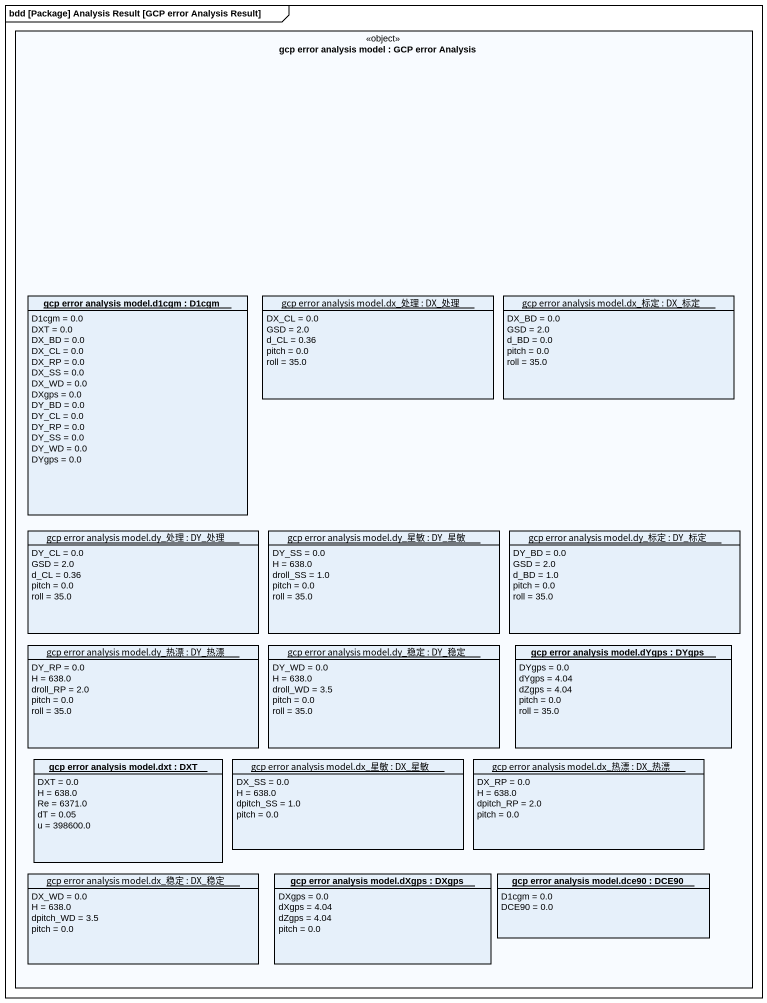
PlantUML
@startuml
mainframe bdd [Package] Analysis Result [GCP error Analysis Result]
hide circle
hide empty members
rectangle "gcp error analysis model : GCP error Analysis" as gcp_error_analysis_model <<object>> {
  object "gcp error analysis model.d1cgm : D1cgm" as gcp_error_analysis_model_2 {
    D1cgm = 0.0
    DXT = 0.0
    DX_BD = 0.0
    DX_CL = 0.0
    DX_RP = 0.0
    DX_SS = 0.0
    DX_WD = 0.0
    DXgps = 0.0
    DY_BD = 0.0
    DY_CL = 0.0
    DY_RP = 0.0
    DY_SS = 0.0
    DY_WD = 0.0
    DYgps = 0.0
  }
  object "gcp error analysis model.dx_处理 : DX_处理" as gcp_error_analysis_model_dx {
    DX_CL = 0.0
    GSD = 2.0
    d_CL = 0.36
    pitch = 0.0
    roll = 35.0
  }
  object "gcp error analysis model.dx_标定 : DX_标定" as gcp_error_analysis_model_dx_2 {
    DX_BD = 0.0
    GSD = 2.0
    d_BD = 0.0
    pitch = 0.0
    roll = 35.0
  }
  object "gcp error analysis model.dy_处理 : DY_处理" as gcp_error_analysis_model_dy {
    DY_CL = 0.0
    GSD = 2.0
    d_CL = 0.36
    pitch = 0.0
    roll = 35.0
  }
  object "gcp error analysis model.dy_星敏 : DY_星敏" as gcp_error_analysis_model_dy_2 {
    DY_SS = 0.0
    H = 638.0
    droll_SS = 1.0
    pitch = 0.0
    roll = 35.0
  }
  object "gcp error analysis model.dy_标定 : DY_标定" as gcp_error_analysis_model_dy_3 {
    DY_BD = 0.0
    GSD = 2.0
    d_BD = 1.0
    pitch = 0.0
    roll = 35.0
  }
  object "gcp error analysis model.dy_热漂 : DY_热漂" as gcp_error_analysis_model_dy_4 {
    DY_RP = 0.0
    H = 638.0
    droll_RP = 2.0
    pitch = 0.0
    roll = 35.0
  }
  object "gcp error analysis model.dy_稳定 : DY_稳定" as gcp_error_analysis_model_dy_5 {
    DY_WD = 0.0
    H = 638.0
    droll_WD = 3.5
    pitch = 0.0
    roll = 35.0
  }
  object "gcp error analysis model.dYgps : DYgps" as gcp_error_analysis_model_3 {
    DYgps = 0.0
    dYgps = 4.04
    dZgps = 4.04
    pitch = 0.0
    roll = 35.0
  }
  object "gcp error analysis model.dxt : DXT" as gcp_error_analysis_model_dxt {
    DXT = 0.0
    H = 638.0
    Re = 6371.0
    dT = 0.05
    u = 398600.0
  }
  object "gcp error analysis model.dx_星敏 : DX_星敏" as gcp_error_analysis_model_dx_3 {
    DX_SS = 0.0
    H = 638.0
    dpitch_SS = 1.0
    pitch = 0.0
  }
  object "gcp error analysis model.dx_热漂 : DX_热漂" as gcp_error_analysis_model_dx_4 {
    DX_RP = 0.0
    H = 638.0
    dpitch_RP = 2.0
    pitch = 0.0
  }
  object "gcp error analysis model.dx_稳定 : DX_稳定" as gcp_error_analysis_model_dx_5 {
    DX_WD = 0.0
    H = 638.0
    dpitch_WD = 3.5
    pitch = 0.0
  }
  object "gcp error analysis model.dXgps : DXgps" as gcp_error_analysis_model_4 {
    DXgps = 0.0
    dXgps = 4.04
    dZgps = 4.04
    pitch = 0.0
  }
  object "gcp error analysis model.dce90 : DCE90" as gcp_error_analysis_model_5 {
    D1cgm = 0.0
    DCE90 = 0.0
  }
}
@enduml
